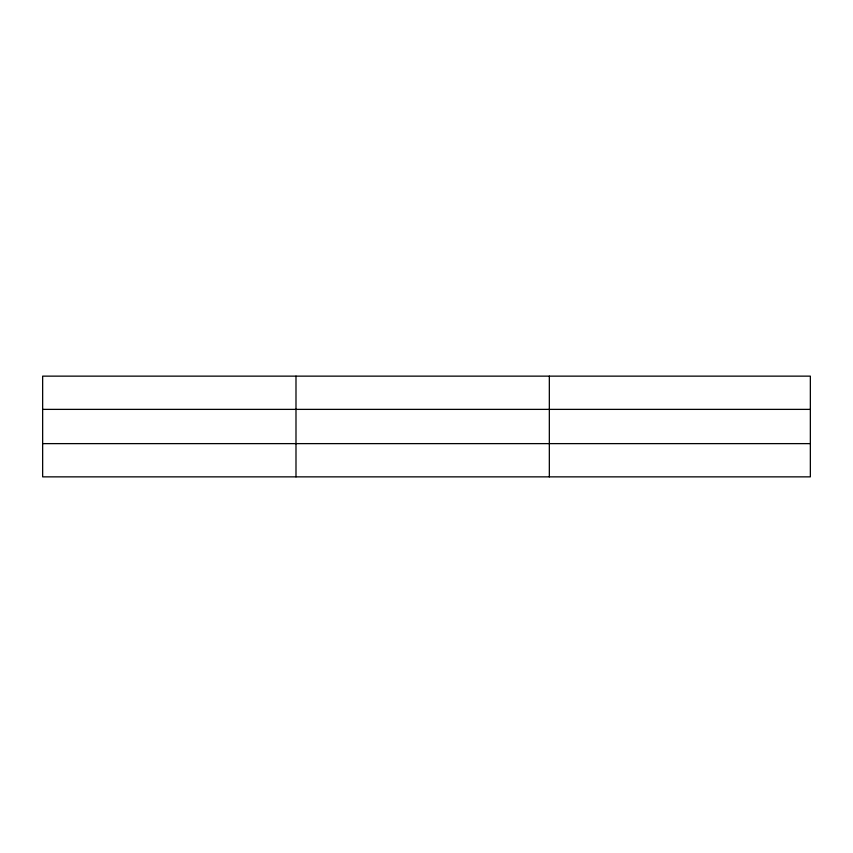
<?xml version="1.0" encoding="UTF-8"?>
<svg xmlns="http://www.w3.org/2000/svg" width="853" height="853" viewBox="0 0 853 853"><rect width="100%" height="100%" fill="white"/><g stroke="black" fill="none" stroke-linecap="round" stroke-linejoin="round"><path stroke-width="1.28" d="M295.991 476.859L295.991 376.141M549.332 476.859L549.332 376.141M810.35 443.624L810.35 476.859L42.65 476.859L42.65 376.141L810.35 376.141L810.35 443.624L42.65 443.624M42.65 409.376L810.35 409.376"/></g></svg>
